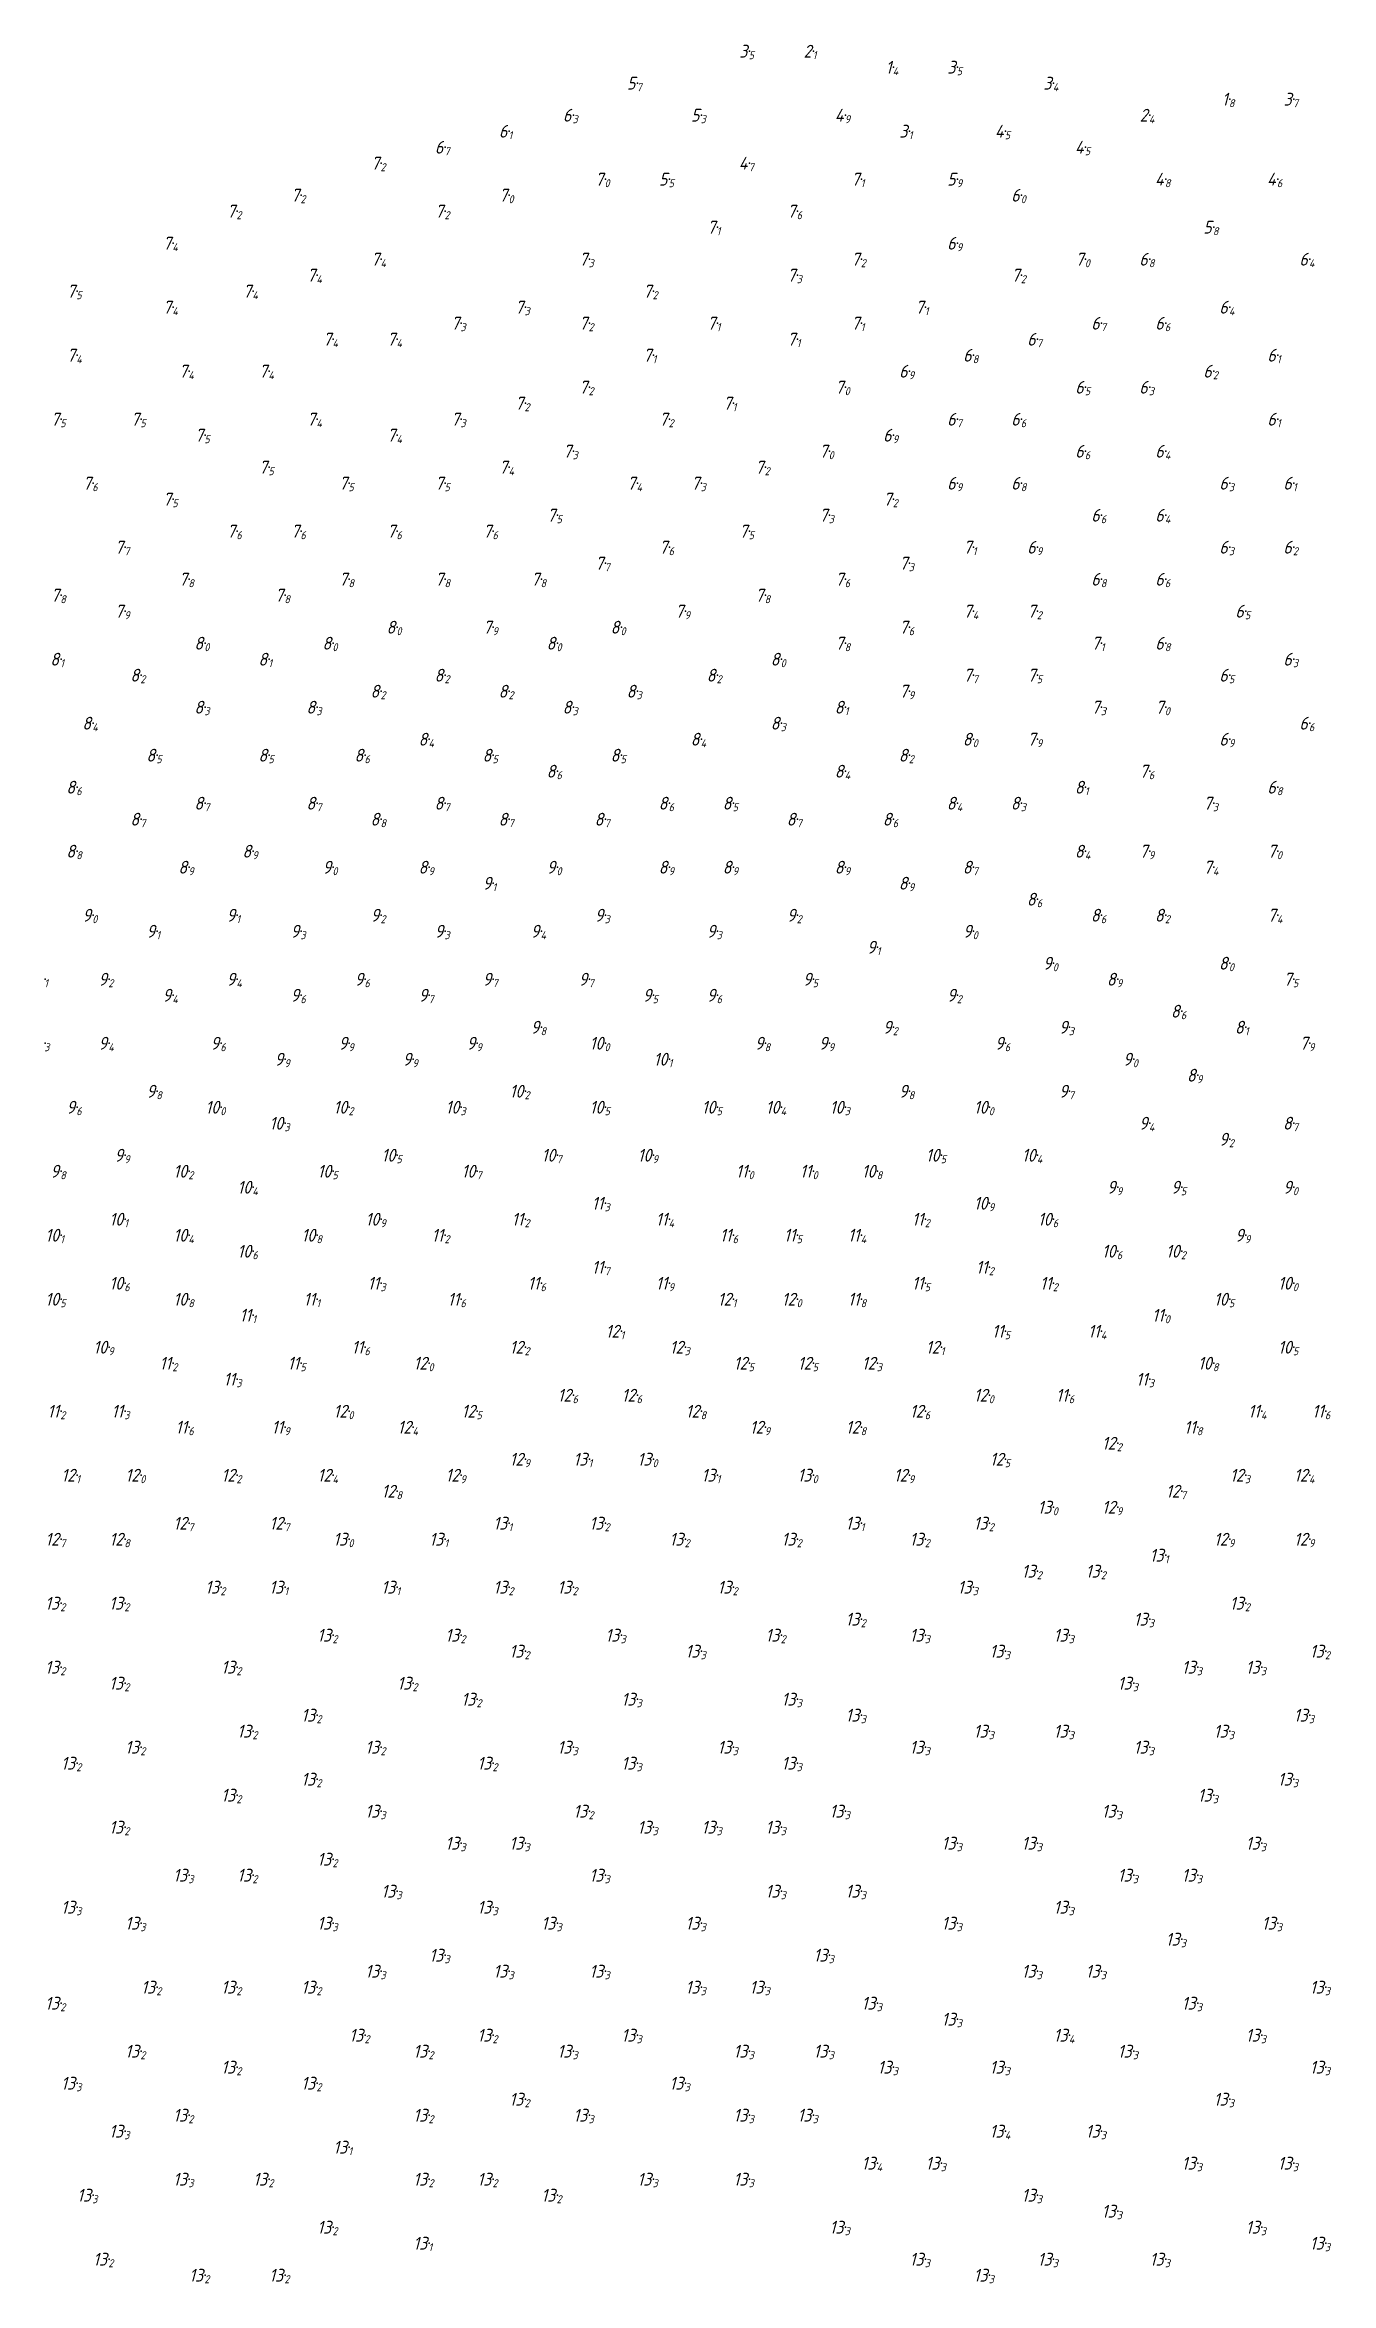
# Model space of a CAD drawing. Header units: metres. Extents: x 555406 to 556003, y 5031197 to 5031451.
# Drawn here: x 555842 to 555922.3, y 5031306.5 to 5031446.4 of the extents above; entities that cross this region are included whole.
import ezdxf
from ezdxf.enums import TextEntityAlignment as Align

# ---------------------------------------------------------------- set-up
doc = ezdxf.new("R2010")
doc.units = ezdxf.units.M
doc.layers.add('DEPTHS_TEXT', color=7, linetype='Continuous')
doc.layers.add('POINTS', color=8, linetype='Continuous')
doc.styles.add('ISO', font='iso')

msp = doc.modelspace()

# ---------------------------------------------------------------- linework, layer by layer
at = {"layer": 'POINTS', "linetype": 'Continuous'}
for p in [(555886, 5031446, 3.5), (555890, 5031446, 2.1), (555895, 5031445, 1.4), (555899, 5031445, 3.5), (555879, 5031444, 5.7), (555905, 5031444, 3.4), (555916, 5031443, 1.8), (555920, 5031443, 3.7), (555871, 5031441, 6.1), (555875, 5031442, 6.3), (555883, 5031442, 5.3), (555892, 5031442, 4.9), (555896, 5031441, 3.1), (555902, 5031441, 4.5), (555911, 5031442, 2.4), (555867, 5031440, 6.7), (555907, 5031440, 4.5), (555863, 5031439, 7.2), (555877, 5031438, 7), (555881, 5031438, 5.5), (555886, 5031439, 4.7), (555893, 5031438, 7.1), (555899, 5031438, 5.9), (555912, 5031438, 4.8), (555919, 5031438, 4.6), (555858, 5031437, 7.2), (555871, 5031437, 7), (555903, 5031437, 6), (555854, 5031436, 7.2), (555867, 5031436, 7.2), (555889, 5031436, 7.6), (555850, 5031434, 7.4), (555884, 5031435, 7.1), (555899, 5031434, 6.9), (555915, 5031435, 5.8), (555863, 5031433, 7.4), (555876, 5031433, 7.3), (555893, 5031433, 7.2), (555907, 5031433, 7), (555911, 5031433, 6.8), (555921, 5031433, 6.4), (555844, 5031431, 7.5), (555855, 5031431, 7.4), (555859, 5031432, 7.4), (555880, 5031431, 7.2), (555889, 5031432, 7.3), (555903, 5031432, 7.2), (555850, 5031430, 7.4), (555872, 5031430, 7.3), (555897, 5031430, 7.1), (555916, 5031430, 6.4), (555868, 5031429, 7.3), (555876, 5031429, 7.2), (555884, 5031429, 7.1), (555893, 5031429, 7.1), (555908, 5031429, 6.7), (555912, 5031429, 6.6), (555844, 5031427, 7.4), (555860, 5031428, 7.4), (555864, 5031428, 7.4), (555880, 5031427, 7.1), (555889, 5031428, 7.1), (555900, 5031427, 6.8), (555904, 5031428, 6.7), (555919, 5031427, 6.1), (555851, 5031426, 7.4), (555856, 5031426, 7.4), (555896, 5031426, 6.9), (555915, 5031426, 6.2), (555872, 5031424, 7.2), (555876, 5031425, 7.2), (555885, 5031424, 7.1), (555892, 5031425, 7), (555907, 5031425, 6.5), (555911, 5031425, 6.3), (555843, 5031423, 7.5), (555848, 5031423, 7.5), (555859, 5031423, 7.4), (555868, 5031423, 7.3), (555881, 5031423, 7.2), (555899, 5031423, 6.7), (555903, 5031423, 6.6), (555919, 5031423, 6.1), (555852, 5031422, 7.5), (555864, 5031422, 7.4), (555895, 5031422, 6.9), (555856, 5031420, 7.5), (555871, 5031420, 7.4), (555875, 5031421, 7.3), (555887, 5031420, 7.2), (555891, 5031421, 7), (555907, 5031421, 6.6), (555912, 5031421, 6.4), (555845, 5031419, 7.6), (555861, 5031419, 7.5), (555867, 5031419, 7.5), (555879, 5031419, 7.4), (555883, 5031419, 7.3), (555899, 5031419, 6.9), (555903, 5031419, 6.8), (555916, 5031419, 6.3), (555920, 5031419, 6.1), (555850, 5031418, 7.5), (555874, 5031417, 7.5), (555891, 5031417, 7.3), (555895, 5031418, 7.2), (555908, 5031417, 6.6), (555912, 5031417, 6.4), (555854, 5031416, 7.6), (555858, 5031416, 7.6), (555864, 5031416, 7.6), (555870, 5031416, 7.6), (555886, 5031416, 7.5), (555847, 5031415, 7.7), (555881, 5031415, 7.6), (555900, 5031415, 7.1), (555904, 5031415, 6.9), (555916, 5031415, 6.3), (555920, 5031415, 6.2), (555851, 5031413, 7.8), (555861, 5031413, 7.8), (555867, 5031413, 7.8), (555873, 5031413, 7.8), (555877, 5031414, 7.7), (555892, 5031413, 7.6), (555896, 5031414, 7.3), (555908, 5031413, 6.8), (555912, 5031413, 6.6), (555843, 5031412, 7.8), (555857, 5031412, 7.8), (555887, 5031412, 7.8), (555847, 5031411, 7.9), (555864, 5031410, 8), (555870, 5031410, 7.9), (555878, 5031410, 8), (555882, 5031411, 7.9), (555896, 5031410, 7.6), (555900, 5031411, 7.4), (555904, 5031411, 7.2), (555917, 5031411, 6.5), (555852, 5031409, 8), (555860, 5031409, 8), (555874, 5031409, 8), (555892, 5031409, 7.8), (555908, 5031409, 7.1), (555912, 5031409, 6.8), (555843, 5031408, 8.1), (555856, 5031408, 8.1), (555888, 5031408, 8), (555920, 5031408, 6.3), (555848, 5031407, 8.2), (555863, 5031406, 8.2), (555867, 5031407, 8.2), (555871, 5031406, 8.2), (555879, 5031406, 8.3), (555884, 5031407, 8.2), (555896, 5031406, 7.9), (555900, 5031407, 7.7), (555904, 5031407, 7.5), (555916, 5031407, 6.5), (555852, 5031405, 8.3), (555859, 5031405, 8.3), (555875, 5031405, 8.3), (555892, 5031405, 8.1), (555908, 5031405, 7.3), (555912, 5031405, 7), (555845, 5031404, 8.4), (555866, 5031403, 8.4), (555883, 5031403, 8.4), (555888, 5031404, 8.3), (555900, 5031403, 8), (555904, 5031403, 7.9), (555916, 5031403, 6.9), (555921, 5031404, 6.6), (555849, 5031402, 8.5), (555856, 5031402, 8.5), (555862, 5031402, 8.6), (555870, 5031402, 8.5), (555878, 5031402, 8.5), (555896, 5031402, 8.2), (555874, 5031401, 8.6), (555892, 5031401, 8.4), (555911, 5031401, 7.6), (555844, 5031400, 8.6), (555852, 5031399, 8.7), (555859, 5031399, 8.7), (555867, 5031399, 8.7), (555881, 5031399, 8.6), (555885, 5031399, 8.5), (555899, 5031399, 8.4), (555903, 5031399, 8.3), (555907, 5031400, 8.1), (555915, 5031399, 7.3), (555919, 5031400, 6.8), (555848, 5031398, 8.7), (555863, 5031398, 8.8), (555871, 5031398, 8.7), (555877, 5031398, 8.7), (555889, 5031398, 8.7), (555895, 5031398, 8.6), (555844, 5031396, 8.8), (555855, 5031396, 8.9), (555907, 5031396, 8.4), (555911, 5031396, 7.9), (555919, 5031396, 7), (555851, 5031395, 8.9), (555860, 5031395, 9), (555866, 5031395, 8.9), (555874, 5031395, 9), (555881, 5031395, 8.9), (555885, 5031395, 8.9), (555892, 5031395, 8.9), (555900, 5031395, 8.7), (555915, 5031395, 7.4), (555870, 5031394, 9.1), (555896, 5031394, 8.9), (555845, 5031392, 9), (555854, 5031392, 9.1), (555863, 5031392, 9.2), (555877, 5031392, 9.3), (555889, 5031392, 9.2), (555904, 5031393, 8.6), (555908, 5031392, 8.6), (555912, 5031392, 8.2), (555919, 5031392, 7.4), (555849, 5031391, 9.1), (555858, 5031391, 9.3), (555867, 5031391, 9.3), (555873, 5031391, 9.4), (555884, 5031391, 9.3), (555900, 5031391, 9), (555894, 5031390, 9.1), (555905, 5031389, 9), (555916, 5031389, 8), (555842, 5031388, 9.1), (555846, 5031388, 9.2), (555854, 5031388, 9.4), (555862, 5031388, 9.6), (555870, 5031388, 9.7), (555876, 5031388, 9.7), (555890, 5031388, 9.5), (555909, 5031388, 8.9), (555920, 5031388, 7.5), (555850, 5031387, 9.4), (555858, 5031387, 9.6), (555866, 5031387, 9.7), (555880, 5031387, 9.5), (555884, 5031387, 9.6), (555899, 5031387, 9.2), (555873, 5031385, 9.8), (555895, 5031385, 9.2), (555906, 5031385, 9.3), (555913, 5031386, 8.6), (555917, 5031385, 8.1), (555842, 5031384, 9.3), (555846, 5031384, 9.4), (555853, 5031384, 9.6), (555861, 5031384, 9.9), (555869, 5031384, 9.9), (555877, 5031384, 10), (555887, 5031384, 9.8), (555891, 5031384, 9.9), (555902, 5031384, 9.6), (555921, 5031384, 7.9), (555857, 5031383, 9.9), (555865, 5031383, 9.9), (555881, 5031383, 10.1), (555910, 5031383, 9), (555914, 5031382, 8.9), (555849, 5031381, 9.8), (555872, 5031381, 10.2), (555896, 5031381, 9.8), (555906, 5031381, 9.7), (555844, 5031380, 9.6), (555853, 5031380, 10), (555861, 5031380, 10.2), (555868, 5031380, 10.3), (555877, 5031380, 10.5), (555884, 5031380, 10.5), (555888, 5031380, 10.4), (555892, 5031380, 10.3), (555901, 5031380, 10), (555857, 5031379, 10.3), (555911, 5031379, 9.4), (555916, 5031378, 9.2), (555920, 5031379, 8.7), (555847, 5031377, 9.9), (555864, 5031377, 10.5), (555874, 5031377, 10.7), (555880, 5031377, 10.9), (555898, 5031377, 10.5), (555904, 5031377, 10.4), (555843, 5031376, 9.8), (555851, 5031376, 10.2), (555855, 5031375, 10.4), (555860, 5031376, 10.5), (555869, 5031376, 10.7), (555886, 5031376, 11), (555890, 5031376, 11), (555894, 5031376, 10.8), (555909, 5031375, 9.9), (555913, 5031375, 9.5), (555920, 5031375, 9), (555877, 5031374, 11.3), (555901, 5031374, 10.9), (555847, 5031373, 10.1), (555863, 5031373, 10.9), (555872, 5031373, 11.2), (555881, 5031373, 11.4), (555897, 5031373, 11.2), (555905, 5031373, 10.6), (555843, 5031372, 10.1), (555851, 5031372, 10.4), (555855, 5031371, 10.6), (555859, 5031372, 10.8), (555867, 5031372, 11.2), (555885, 5031372, 11.6), (555889, 5031372, 11.5), (555893, 5031372, 11.4), (555909, 5031371, 10.6), (555913, 5031371, 10.2), (555917, 5031372, 9.9), (555877, 5031370, 11.7), (555901, 5031370, 11.2), (555843, 5031368, 10.5), (555847, 5031369, 10.6), (555851, 5031368, 10.8), (555859, 5031368, 11.1), (555863, 5031369, 11.3), (555868, 5031368, 11.6), (555873, 5031369, 11.6), (555881, 5031369, 11.9), (555885, 5031368, 12.1), (555889, 5031368, 12), (555893, 5031368, 11.8), (555897, 5031369, 11.5), (555905, 5031369, 11.2), (555916, 5031368, 10.5), (555920, 5031369, 10), (555855, 5031367, 11.1), (555912, 5031367, 11), (555878, 5031366, 12.1), (555902, 5031366, 11.5), (555908, 5031366, 11.4), (555846, 5031365, 10.9), (555850, 5031364, 11.2), (555858, 5031364, 11.5), (555862, 5031365, 11.6), (555866, 5031364, 12), (555872, 5031365, 12.2), (555882, 5031365, 12.3), (555886, 5031364, 12.5), (555890, 5031364, 12.5), (555894, 5031364, 12.3), (555898, 5031365, 12.1), (555915, 5031364, 10.8), (555920, 5031365, 10.5), (555854, 5031363, 11.3), (555911, 5031363, 11.3), (555843, 5031361, 11.2), (555847, 5031361, 11.3), (555861, 5031361, 12), (555869, 5031361, 12.5), (555875, 5031362, 12.6), (555879, 5031362, 12.6), (555883, 5031361, 12.8), (555897, 5031361, 12.6), (555901, 5031362, 12), (555906, 5031362, 11.6), (555918, 5031361, 11.4), (555922, 5031361, 11.6), (555851, 5031360, 11.6), (555857, 5031360, 11.9), (555865, 5031360, 12.4), (555887, 5031360, 12.9), (555893, 5031360, 12.8), (555914, 5031360, 11.8), (555909, 5031359, 12.2), (555844, 5031357, 12.1), (555848, 5031357, 12), (555854, 5031357, 12.2), (555860, 5031357, 12.4), (555868, 5031357, 12.9), (555872, 5031358, 12.9), (555876, 5031358, 13.1), (555880, 5031358, 13), (555884, 5031357, 13.1), (555890, 5031357, 13), (555896, 5031357, 12.9), (555902, 5031358, 12.5), (555917, 5031357, 12.3), (555921, 5031357, 12.4), (555864, 5031356, 12.8), (555913, 5031356, 12.7), (555851, 5031354, 12.7), (555857, 5031354, 12.7), (555871, 5031354, 13.1), (555877, 5031354, 13.2), (555893, 5031354, 13.1), (555901, 5031354, 13.2), (555905, 5031355, 13), (555909, 5031355, 12.9), (555843, 5031353, 12.7), (555847, 5031353, 12.8), (555861, 5031353, 13), (555867, 5031353, 13.1), (555882, 5031353, 13.2), (555889, 5031353, 13.2), (555897, 5031353, 13.2), (555916, 5031353, 12.9), (555921, 5031353, 12.9), (555912, 5031352, 13.1), (555853, 5031350, 13.2), (555857, 5031350, 13.1), (555864, 5031350, 13.1), (555871, 5031350, 13.2), (555875, 5031350, 13.2), (555885, 5031350, 13.2), (555900, 5031350, 13.3), (555904, 5031351, 13.2), (555908, 5031351, 13.2), (555843, 5031349, 13.2), (555847, 5031349, 13.2), (555917, 5031349, 13.2), (555860, 5031347, 13.2), (555868, 5031347, 13.2), (555878, 5031347, 13.3), (555888, 5031347, 13.2), (555893, 5031348, 13.2), (555897, 5031347, 13.3), (555906, 5031347, 13.3), (555911, 5031348, 13.3), (555872, 5031346, 13.2), (555883, 5031346, 13.3), (555902, 5031346, 13.3), (555922, 5031346, 13.2), (555843, 5031345, 13.2), (555854, 5031345, 13.2), (555914, 5031345, 13.3), (555918, 5031345, 13.3), (555847, 5031344, 13.2), (555865, 5031344, 13.2), (555869, 5031343, 13.2), (555879, 5031343, 13.3), (555889, 5031343, 13.3), (555910, 5031344, 13.3), (555859, 5031342, 13.2), (555893, 5031342, 13.3), (555921, 5031342, 13.3), (555848, 5031340, 13.2), (555855, 5031341, 13.2), (555863, 5031340, 13.2), (555875, 5031340, 13.3), (555885, 5031340, 13.3), (555897, 5031340, 13.3), (555901, 5031341, 13.3), (555906, 5031341, 13.3), (555911, 5031340, 13.3), (555916, 5031341, 13.3), (555844, 5031339, 13.2), (555870, 5031339, 13.2), (555879, 5031339, 13.3), (555889, 5031339, 13.3), (555859, 5031338, 13.2), (555920, 5031338, 13.3), (555854, 5031337, 13.2), (555863, 5031336, 13.3), (555876, 5031336, 13.2), (555892, 5031336, 13.3), (555909, 5031336, 13.3), (555915, 5031337, 13.3), (555847, 5031335, 13.2), (555880, 5031335, 13.3), (555884, 5031335, 13.3), (555888, 5031335, 13.3), (555860, 5031333, 13.2), (555868, 5031334, 13.3), (555872, 5031334, 13.3), (555899, 5031334, 13.3), (555904, 5031334, 13.3), (555918, 5031334, 13.3), (555851, 5031332, 13.3), (555855, 5031332, 13.2), (555877, 5031332, 13.3), (555910, 5031332, 13.3), (555914, 5031332, 13.3), (555864, 5031331, 13.3), (555888, 5031331, 13.3), (555893, 5031331, 13.3), (555844, 5031330, 13.3), (555848, 5031329, 13.3), (555860, 5031329, 13.3), (555870, 5031330, 13.3), (555874, 5031329, 13.3), (555883, 5031329, 13.3), (555899, 5031329, 13.3), (555906, 5031330, 13.3), (555919, 5031329, 13.3), (555913, 5031328, 13.3), (555863, 5031326, 13.3), (555867, 5031327, 13.3), (555871, 5031326, 13.3), (555877, 5031326, 13.3), (555891, 5031327, 13.3), (555904, 5031326, 13.3), (555908, 5031326, 13.3), (555849, 5031325, 13.2), (555854, 5031325, 13.2), (555859, 5031325, 13.3), (555883, 5031325, 13.3), (555887, 5031325, 13.3), (555922, 5031325, 13.3), (555843, 5031324, 13.2), (555894, 5031324, 13.3), (555914, 5031324, 13.3), (555862, 5031322, 13.2), (555870, 5031322, 13.2), (555879, 5031322, 13.3), (555899, 5031323, 13.3), (555906, 5031322, 13.4), (555918, 5031322, 13.3), (555848, 5031321, 13.2), (555866, 5031321, 13.2), (555875, 5031321, 13.3), (555886, 5031321, 13.3), (555891, 5031321, 13.3), (555910, 5031321, 13.3), (555844, 5031319, 13.3), (555854, 5031320, 13.2), (555859, 5031319, 13.2), (555882, 5031319, 13.3), (555895, 5031320, 13.3), (555902, 5031320, 13.3), (555922, 5031320, 13.3), (555872, 5031318, 13.2), (555916, 5031318, 13.3), (555851, 5031317, 13.2), (555866, 5031317, 13.2), (555876, 5031317, 13.3), (555886, 5031317, 13.3), (555890, 5031317, 13.3), (555847, 5031316, 13.3), (555861, 5031315, 13.1), (555902, 5031316, 13.4), (555908, 5031316, 13.3), (555894, 5031314, 13.4), (555898, 5031314, 13.3), (555914, 5031314, 13.3), (555920, 5031314, 13.3), (555845, 5031312, 13.3), (555851, 5031313, 13.3), (555856, 5031313, 13.2), (555866, 5031313, 13.2), (555870, 5031313, 13.2), (555874, 5031312, 13.2), (555880, 5031313, 13.3), (555886, 5031313, 13.3), (555904, 5031312, 13.3), (555909, 5031311, 13.3), (555860, 5031310, 13.2), (555892, 5031310, 13.3), (555918, 5031310, 13.3), (555846, 5031308, 13.2), (555866, 5031309, 13.1), (555897, 5031308, 13.3), (555905, 5031308, 13.3), (555912, 5031308, 13.3), (555922, 5031309, 13.3), (555852, 5031307, 13.2), (555857, 5031307, 13.2), (555901, 5031307, 13.3)]:
    msp.add_point(p, dxfattribs=at)

# ---------------------------------------------------------------- texts
at = {"layer": 'DEPTHS_TEXT', "linetype": 'Continuous', "style": 'ISO', "oblique": 15}
for s, p in [('3', (555885.87, 5031446)), ('2', (555889.87, 5031446)), ('1', (555894.87, 5031445)), ('3', (555898.87, 5031445)), ('5', (555878.87, 5031444)), ('3', (555904.87, 5031444)), ('6', (555874.87, 5031442)), ('5', (555882.87, 5031442)), ('4', (555891.87, 5031442)), ('2', (555910.87, 5031442)), ('1', (555915.87, 5031443)), ('3', (555919.87, 5031443)), ('6', (555870.87, 5031441)), ('3', (555895.87, 5031441)), ('4', (555901.87, 5031441)), ('7', (555862.87, 5031439)), ('6', (555866.87, 5031440)), ('4', (555885.87, 5031439)), ('4', (555906.87, 5031440)), ('7', (555876.87, 5031438)), ('5', (555880.87, 5031438)), ('7', (555892.87, 5031438)), ('5', (555898.87, 5031438)), ('4', (555911.87, 5031438)), ('4', (555918.87, 5031438)), ('7', (555857.87, 5031437)), ('7', (555870.87, 5031437)), ('6', (555902.87, 5031437)), ('7', (555853.87, 5031436)), ('7', (555866.87, 5031436)), ('7', (555883.87, 5031435)), ('7', (555888.87, 5031436)), ('5', (555914.87, 5031435)), ('7', (555849.87, 5031434)), ('6', (555898.87, 5031434)), ('7', (555858.87, 5031432)), ('7', (555862.87, 5031433)), ('7', (555875.87, 5031433)), ('7', (555888.87, 5031432)), ('7', (555892.87, 5031433)), ('7', (555902.87, 5031432)), ('7', (555906.87, 5031433)), ('6', (555910.87, 5031433)), ('6', (555920.87, 5031433)), ('7', (555843.87, 5031431)), ('7', (555854.87, 5031431)), ('7', (555879.87, 5031431)), ('7', (555849.87, 5031430)), ('7', (555871.87, 5031430)), ('7', (555896.87, 5031430)), ('6', (555915.87, 5031430)), ('7', (555859.87, 5031428)), ('7', (555863.87, 5031428)), ('7', (555867.87, 5031429)), ('7', (555875.87, 5031429)), ('7', (555883.87, 5031429)), ('7', (555888.87, 5031428)), ('7', (555892.87, 5031429)), ('6', (555903.87, 5031428)), ('6', (555907.87, 5031429)), ('6', (555911.87, 5031429)), ('7', (555843.87, 5031427)), ('7', (555879.87, 5031427)), ('6', (555899.87, 5031427)), ('6', (555918.87, 5031427)), ('7', (555850.87, 5031426)), ('7', (555855.87, 5031426)), ('7', (555875.87, 5031425)), ('7', (555891.87, 5031425)), ('6', (555895.87, 5031426)), ('6', (555906.87, 5031425)), ('6', (555910.87, 5031425)), ('6', (555914.87, 5031426)), ('7', (555871.87, 5031424)), ('7', (555884.87, 5031424)), ('7', (555842.87, 5031423)), ('7', (555847.87, 5031423)), ('7', (555858.87, 5031423)), ('7', (555867.87, 5031423)), ('7', (555880.87, 5031423)), ('6', (555898.87, 5031423)), ('6', (555902.87, 5031423)), ('6', (555918.87, 5031423)), ('7', (555851.87, 5031422)), ('7', (555863.87, 5031422)), ('7', (555874.87, 5031421)), ('7', (555890.87, 5031421)), ('6', (555894.87, 5031422)), ('6', (555906.87, 5031421)), ('6', (555911.87, 5031421)), ('7', (555855.87, 5031420)), ('7', (555870.87, 5031420)), ('7', (555886.87, 5031420)), ('7', (555844.87, 5031419)), ('7', (555849.87, 5031418)), ('7', (555860.87, 5031419)), ('7', (555866.87, 5031419)), ('7', (555878.87, 5031419)), ('7', (555882.87, 5031419)), ('7', (555894.87, 5031418)), ('6', (555898.87, 5031419)), ('6', (555902.87, 5031419)), ('6', (555915.87, 5031419)), ('6', (555919.87, 5031419)), ('7', (555873.87, 5031417)), ('7', (555890.87, 5031417)), ('6', (555907.87, 5031417)), ('6', (555911.87, 5031417)), ('7', (555853.87, 5031416)), ('7', (555857.87, 5031416)), ('7', (555863.87, 5031416)), ('7', (555869.87, 5031416)), ('7', (555885.87, 5031416)), ('7', (555846.87, 5031415)), ('7', (555876.87, 5031414)), ('7', (555880.87, 5031415)), ('7', (555895.87, 5031414)), ('7', (555899.87, 5031415)), ('6', (555903.87, 5031415)), ('6', (555915.87, 5031415)), ('6', (555919.87, 5031415)), ('7', (555850.87, 5031413)), ('7', (555860.87, 5031413)), ('7', (555866.87, 5031413)), ('7', (555872.87, 5031413)), ('7', (555891.87, 5031413)), ('6', (555907.87, 5031413)), ('6', (555911.87, 5031413)), ('7', (555842.87, 5031412)), ('7', (555846.87, 5031411)), ('7', (555856.87, 5031412)), ('7', (555881.87, 5031411)), ('7', (555886.87, 5031412)), ('7', (555899.87, 5031411)), ('7', (555903.87, 5031411)), ('6', (555916.87, 5031411)), ('8', (555863.87, 5031410)), ('7', (555869.87, 5031410)), ('8', (555877.87, 5031410)), ('7', (555895.87, 5031410)), ('8', (555851.87, 5031409)), ('8', (555859.87, 5031409)), ('8', (555873.87, 5031409)), ('7', (555891.87, 5031409)), ('7', (555907.87, 5031409)), ('6', (555911.87, 5031409)), ('8', (555842.87, 5031408)), ('8', (555847.87, 5031407)), ('8', (555855.87, 5031408)), ('8', (555866.87, 5031407)), ('8', (555883.87, 5031407)), ('8', (555887.87, 5031408)), ('7', (555899.87, 5031407)), ('7', (555903.87, 5031407)), ('6', (555915.87, 5031407)), ('6', (555919.87, 5031408)), ('8', (555862.87, 5031406)), ('8', (555870.87, 5031406)), ('8', (555878.87, 5031406)), ('7', (555895.87, 5031406)), ('8', (555844.87, 5031404)), ('8', (555851.87, 5031405)), ('8', (555858.87, 5031405)), ('8', (555874.87, 5031405)), ('8', (555887.87, 5031404)), ('8', (555891.87, 5031405)), ('7', (555907.87, 5031405)), ('7', (555911.87, 5031405)), ('6', (555920.87, 5031404)), ('8', (555865.87, 5031403)), ('8', (555882.87, 5031403)), ('8', (555899.87, 5031403)), ('7', (555903.87, 5031403)), ('6', (555915.87, 5031403)), ('8', (555848.87, 5031402)), ('8', (555855.87, 5031402)), ('8', (555861.87, 5031402)), ('8', (555869.87, 5031402)), ('8', (555877.87, 5031402)), ('8', (555895.87, 5031402)), ('8', (555843.87, 5031400)), ('8', (555873.87, 5031401)), ('8', (555891.87, 5031401)), ('8', (555906.87, 5031400)), ('7', (555910.87, 5031401)), ('6', (555918.87, 5031400)), ('8', (555851.87, 5031399)), ('8', (555858.87, 5031399)), ('8', (555866.87, 5031399)), ('8', (555880.87, 5031399)), ('8', (555884.87, 5031399)), ('8', (555898.87, 5031399)), ('8', (555902.87, 5031399)), ('7', (555914.87, 5031399)), ('8', (555847.87, 5031398)), ('8', (555862.87, 5031398)), ('8', (555870.87, 5031398)), ('8', (555876.87, 5031398)), ('8', (555888.87, 5031398)), ('8', (555894.87, 5031398)), ('8', (555843.87, 5031396)), ('8', (555854.87, 5031396)), ('8', (555906.87, 5031396)), ('7', (555910.87, 5031396)), ('7', (555918.87, 5031396)), ('8', (555850.87, 5031395)), ('9', (555859.87, 5031395)), ('8', (555865.87, 5031395)), ('9', (555873.87, 5031395)), ('8', (555880.87, 5031395)), ('8', (555884.87, 5031395)), ('8', (555891.87, 5031395)), ('8', (555899.87, 5031395)), ('7', (555914.87, 5031395)), ('9', (555869.87, 5031394)), ('8', (555895.87, 5031394)), ('8', (555903.87, 5031393)), ('9', (555844.87, 5031392)), ('9', (555853.87, 5031392)), ('9', (555862.87, 5031392)), ('9', (555876.87, 5031392)), ('9', (555888.87, 5031392)), ('8', (555907.87, 5031392)), ('8', (555911.87, 5031392)), ('7', (555918.87, 5031392)), ('9', (555848.87, 5031391)), ('9', (555857.87, 5031391)), ('9', (555866.87, 5031391)), ('9', (555872.87, 5031391)), ('9', (555883.87, 5031391)), ('9', (555893.87, 5031390)), ('9', (555899.87, 5031391)), ('9', (555904.87, 5031389)), ('8', (555915.87, 5031389)), ('9', (555845.87, 5031388)), ('9', (555853.87, 5031388)), ('9', (555861.87, 5031388)), ('9', (555869.87, 5031388)), ('9', (555875.87, 5031388)), ('9', (555889.87, 5031388)), ('8', (555908.87, 5031388)), ('7', (555919.87, 5031388)), ('9', (555849.87, 5031387)), ('9', (555857.87, 5031387)), ('9', (555865.87, 5031387)), ('9', (555879.87, 5031387)), ('9', (555883.87, 5031387)), ('9', (555898.87, 5031387)), ('8', (555912.87, 5031386)), ('9', (555872.87, 5031385)), ('9', (555894.87, 5031385)), ('9', (555905.87, 5031385)), ('8', (555916.87, 5031385)), ('9', (555845.87, 5031384)), ('9', (555852.87, 5031384)), ('9', (555856.87, 5031383)), ('9', (555860.87, 5031384)), ('9', (555864.87, 5031383)), ('9', (555868.87, 5031384)), ('10', (555876.87, 5031384)), ('10', (555880.87, 5031383)), ('9', (555886.87, 5031384)), ('9', (555890.87, 5031384)), ('9', (555901.87, 5031384)), ('9', (555909.87, 5031383)), ('7', (555920.87, 5031384)), ('8', (555913.87, 5031382)), ('9', (555848.87, 5031381)), ('10', (555871.87, 5031381)), ('9', (555895.87, 5031381)), ('9', (555905.87, 5031381)), ('9', (555843.87, 5031380)), ('10', (555852.87, 5031380)), ('10', (555856.87, 5031379)), ('10', (555860.87, 5031380)), ('10', (555867.87, 5031380)), ('10', (555876.87, 5031380)), ('10', (555883.87, 5031380)), ('10', (555887.87, 5031380)), ('10', (555891.87, 5031380)), ('10', (555900.87, 5031380)), ('9', (555910.87, 5031379)), ('8', (555919.87, 5031379)), ('9', (555915.87, 5031378)), ('9', (555842.87, 5031376)), ('9', (555846.87, 5031377)), ('10', (555850.87, 5031376)), ('10', (555859.87, 5031376)), ('10', (555863.87, 5031377)), ('10', (555868.87, 5031376)), ('10', (555873.87, 5031377)), ('10', (555879.87, 5031377)), ('11', (555885.87, 5031376)), ('11', (555889.87, 5031376)), ('10', (555893.87, 5031376)), ('10', (555897.87, 5031377)), ('10', (555903.87, 5031377)), ('10', (555854.87, 5031375)), ('9', (555908.87, 5031375)), ('9', (555912.87, 5031375)), ('9', (555919.87, 5031375)), ('11', (555876.87, 5031374)), ('10', (555900.87, 5031374)), ('10', (555842.87, 5031372)), ('10', (555846.87, 5031373)), ('10', (555850.87, 5031372)), ('10', (555858.87, 5031372)), ('10', (555862.87, 5031373)), ('11', (555866.87, 5031372)), ('11', (555871.87, 5031373)), ('11', (555880.87, 5031373)), ('11', (555884.87, 5031372)), ('11', (555888.87, 5031372)), ('11', (555892.87, 5031372)), ('11', (555896.87, 5031373)), ('10', (555904.87, 5031373)), ('9', (555916.87, 5031372)), ('10', (555854.87, 5031371)), ('10', (555908.87, 5031371)), ('10', (555912.87, 5031371)), ('10', (555846.87, 5031369)), ('11', (555862.87, 5031369)), ('11', (555872.87, 5031369)), ('11', (555876.87, 5031370)), ('11', (555880.87, 5031369)), ('11', (555896.87, 5031369)), ('11', (555900.87, 5031370)), ('11', (555904.87, 5031369)), ('10', (555919.87, 5031369)), ('10', (555842.87, 5031368)), ('10', (555850.87, 5031368)), ('11', (555858.87, 5031368)), ('11', (555867.87, 5031368)), ('12', (555884.87, 5031368)), ('12', (555888.87, 5031368)), ('11', (555892.87, 5031368)), ('10', (555915.87, 5031368)), ('11', (555854.87, 5031367)), ('11', (555911.87, 5031367)), ('10', (555845.87, 5031365)), ('11', (555861.87, 5031365)), ('12', (555871.87, 5031365)), ('12', (555877.87, 5031366)), ('12', (555881.87, 5031365)), ('12', (555897.87, 5031365)), ('11', (555901.87, 5031366)), ('11', (555907.87, 5031366)), ('10', (555919.87, 5031365)), ('11', (555849.87, 5031364)), ('11', (555857.87, 5031364)), ('12', (555865.87, 5031364)), ('12', (555885.87, 5031364)), ('12', (555889.87, 5031364)), ('12', (555893.87, 5031364)), ('10', (555914.87, 5031364)), ('11', (555853.87, 5031363)), ('12', (555874.87, 5031362)), ('12', (555878.87, 5031362)), ('12', (555900.87, 5031362)), ('11', (555905.87, 5031362)), ('11', (555910.87, 5031363)), ('11', (555842.87, 5031361)), ('11', (555846.87, 5031361)), ('12', (555860.87, 5031361)), ('12', (555868.87, 5031361)), ('12', (555882.87, 5031361)), ('12', (555896.87, 5031361)), ('11', (555917.87, 5031361)), ('11', (555921.87, 5031361)), ('11', (555850.87, 5031360)), ('11', (555856.87, 5031360)), ('12', (555864.87, 5031360)), ('12', (555886.87, 5031360)), ('12', (555892.87, 5031360)), ('11', (555913.87, 5031360)), ('12', (555871.87, 5031358)), ('13', (555875.87, 5031358)), ('13', (555879.87, 5031358)), ('12', (555901.87, 5031358)), ('12', (555908.87, 5031359)), ('12', (555843.87, 5031357)), ('12', (555847.87, 5031357)), ('12', (555853.87, 5031357)), ('12', (555859.87, 5031357)), ('12', (555867.87, 5031357)), ('13', (555883.87, 5031357)), ('13', (555889.87, 5031357)), ('12', (555895.87, 5031357)), ('12', (555916.87, 5031357)), ('12', (555920.87, 5031357)), ('12', (555863.87, 5031356)), ('13', (555904.87, 5031355)), ('12', (555908.87, 5031355)), ('12', (555912.87, 5031356)), ('12', (555850.87, 5031354)), ('12', (555856.87, 5031354)), ('13', (555870.87, 5031354)), ('13', (555876.87, 5031354)), ('13', (555892.87, 5031354)), ('13', (555900.87, 5031354)), ('12', (555842.87, 5031353)), ('12', (555846.87, 5031353)), ('13', (555860.87, 5031353)), ('13', (555866.87, 5031353)), ('13', (555881.87, 5031353)), ('13', (555888.87, 5031353)), ('13', (555896.87, 5031353)), ('12', (555915.87, 5031353)), ('12', (555920.87, 5031353)), ('13', (555903.87, 5031351)), ('13', (555907.87, 5031351)), ('13', (555911.87, 5031352)), ('13', (555852.87, 5031350)), ('13', (555856.87, 5031350)), ('13', (555863.87, 5031350)), ('13', (555870.87, 5031350)), ('13', (555874.87, 5031350)), ('13', (555884.87, 5031350)), ('13', (555899.87, 5031350)), ('13', (555842.87, 5031349)), ('13', (555846.87, 5031349)), ('13', (555892.87, 5031348)), ('13', (555910.87, 5031348)), ('13', (555916.87, 5031349)), ('13', (555859.87, 5031347)), ('13', (555867.87, 5031347)), ('13', (555877.87, 5031347)), ('13', (555887.87, 5031347)), ('13', (555896.87, 5031347)), ('13', (555905.87, 5031347)), ('13', (555871.87, 5031346)), ('13', (555882.87, 5031346)), ('13', (555901.87, 5031346)), ('13', (555921.87, 5031346)), ('13', (555842.87, 5031345)), ('13', (555846.87, 5031344)), ('13', (555853.87, 5031345)), ('13', (555864.87, 5031344)), ('13', (555909.87, 5031344)), ('13', (555913.87, 5031345)), ('13', (555917.87, 5031345)), ('13', (555868.87, 5031343)), ('13', (555878.87, 5031343)), ('13', (555888.87, 5031343)), ('13', (555854.87, 5031341)), ('13', (555858.87, 5031342)), ('13', (555892.87, 5031342)), ('13', (555900.87, 5031341)), ('13', (555905.87, 5031341)), ('13', (555915.87, 5031341)), ('13', (555920.87, 5031342)), ('13', (555847.87, 5031340)), ('13', (555862.87, 5031340)), ('13', (555874.87, 5031340)), ('13', (555884.87, 5031340)), ('13', (555896.87, 5031340)), ('13', (555910.87, 5031340)), ('13', (555843.87, 5031339)), ('13', (555869.87, 5031339)), ('13', (555878.87, 5031339)), ('13', (555888.87, 5031339)), ('13', (555853.87, 5031337)), ('13', (555858.87, 5031338)), ('13', (555914.87, 5031337)), ('13', (555919.87, 5031338)), ('13', (555862.87, 5031336)), ('13', (555875.87, 5031336)), ('13', (555891.87, 5031336)), ('13', (555908.87, 5031336)), ('13', (555846.87, 5031335)), ('13', (555867.87, 5031334)), ('13', (555871.87, 5031334)), ('13', (555879.87, 5031335)), ('13', (555883.87, 5031335)), ('13', (555887.87, 5031335)), ('13', (555898.87, 5031334)), ('13', (555903.87, 5031334)), ('13', (555917.87, 5031334)), ('13', (555859.87, 5031333)), ('13', (555850.87, 5031332)), ('13', (555854.87, 5031332)), ('13', (555876.87, 5031332)), ('13', (555909.87, 5031332)), ('13', (555913.87, 5031332)), ('13', (555843.87, 5031330)), ('13', (555863.87, 5031331)), ('13', (555869.87, 5031330)), ('13', (555887.87, 5031331)), ('13', (555892.87, 5031331)), ('13', (555905.87, 5031330)), ('13', (555847.87, 5031329)), ('13', (555859.87, 5031329)), ('13', (555873.87, 5031329)), ('13', (555882.87, 5031329)), ('13', (555898.87, 5031329)), ('13', (555918.87, 5031329)), ('13', (555866.87, 5031327)), ('13', (555890.87, 5031327)), ('13', (555912.87, 5031328)), ('13', (555862.87, 5031326)), ('13', (555870.87, 5031326)), ('13', (555876.87, 5031326)), ('13', (555903.87, 5031326)), ('13', (555907.87, 5031326)), ('13', (555848.87, 5031325)), ('13', (555853.87, 5031325)), ('13', (555858.87, 5031325)), ('13', (555882.87, 5031325)), ('13', (555886.87, 5031325)), ('13', (555921.87, 5031325)), ('13', (555842.87, 5031324)), ('13', (555893.87, 5031324)), ('13', (555898.87, 5031323)), ('13', (555913.87, 5031324)), ('13', (555861.87, 5031322)), ('13', (555869.87, 5031322)), ('13', (555878.87, 5031322)), ('13', (555905.87, 5031322)), ('13', (555917.87, 5031322)), ('13', (555847.87, 5031321)), ('13', (555853.87, 5031320)), ('13', (555865.87, 5031321)), ('13', (555874.87, 5031321)), ('13', (555885.87, 5031321)), ('13', (555890.87, 5031321)), ('13', (555894.87, 5031320)), ('13', (555901.87, 5031320)), ('13', (555909.87, 5031321)), ('13', (555921.87, 5031320)), ('13', (555843.87, 5031319)), ('13', (555858.87, 5031319)), ('13', (555881.87, 5031319)), ('13', (555871.87, 5031318)), ('13', (555915.87, 5031318)), ('13', (555846.87, 5031316)), ('13', (555850.87, 5031317)), ('13', (555865.87, 5031317)), ('13', (555875.87, 5031317)), ('13', (555885.87, 5031317)), ('13', (555889.87, 5031317)), ('13', (555901.87, 5031316)), ('13', (555907.87, 5031316)), ('13', (555860.87, 5031315)), ('13', (555850.87, 5031313)), ('13', (555855.87, 5031313)), ('13', (555865.87, 5031313)), ('13', (555869.87, 5031313)), ('13', (555879.87, 5031313)), ('13', (555885.87, 5031313)), ('13', (555893.87, 5031314)), ('13', (555897.87, 5031314)), ('13', (555913.87, 5031314)), ('13', (555919.87, 5031314)), ('13', (555844.87, 5031312)), ('13', (555873.87, 5031312)), ('13', (555903.87, 5031312)), ('13', (555908.87, 5031311)), ('13', (555859.87, 5031310)), ('13', (555865.87, 5031309)), ('13', (555891.87, 5031310)), ('13', (555917.87, 5031310)), ('13', (555921.87, 5031309)), ('13', (555845.87, 5031308)), ('13', (555896.87, 5031308)), ('13', (555904.87, 5031308)), ('13', (555911.87, 5031308)), ('13', (555851.87, 5031307)), ('13', (555856.87, 5031307)), ('13', (555900.87, 5031307))]:
    msp.add_text(s, height=0.8, dxfattribs=at).set_placement(p, align=Align.MIDDLE_RIGHT)
for s, p in [('5', (555885.95, 5031446)), ('1', (555889.95, 5031446)), ('4', (555894.95, 5031445)), ('5', (555898.95, 5031445)), ('7', (555878.95, 5031444)), ('4', (555904.95, 5031444)), ('8', (555915.95, 5031443)), ('7', (555919.95, 5031443)), ('1', (555870.95, 5031441)), ('3', (555874.95, 5031442)), ('3', (555882.95, 5031442)), ('9', (555891.95, 5031442)), ('1', (555895.95, 5031441)), ('5', (555901.95, 5031441)), ('4', (555910.95, 5031442)), ('7', (555866.95, 5031440)), ('5', (555906.95, 5031440)), ('2', (555862.95, 5031439)), ('0', (555876.95, 5031438)), ('5', (555880.95, 5031438)), ('7', (555885.95, 5031439)), ('1', (555892.95, 5031438)), ('9', (555898.95, 5031438)), ('8', (555911.95, 5031438)), ('6', (555918.95, 5031438)), ('2', (555857.95, 5031437)), ('0', (555870.95, 5031437)), ('0', (555902.95, 5031437)), ('2', (555853.95, 5031436)), ('2', (555866.95, 5031436)), ('6', (555888.95, 5031436)), ('4', (555849.95, 5031434)), ('1', (555883.95, 5031435)), ('9', (555898.95, 5031434)), ('8', (555914.95, 5031435)), ('4', (555862.95, 5031433)), ('3', (555875.95, 5031433)), ('2', (555892.95, 5031433)), ('0', (555906.95, 5031433)), ('8', (555910.95, 5031433)), ('4', (555920.95, 5031433)), ('5', (555843.95, 5031431)), ('4', (555854.95, 5031431)), ('4', (555858.95, 5031432)), ('2', (555879.95, 5031431)), ('3', (555888.95, 5031432)), ('2', (555902.95, 5031432)), ('4', (555849.95, 5031430)), ('3', (555871.95, 5031430)), ('1', (555896.95, 5031430)), ('4', (555915.95, 5031430)), ('3', (555867.95, 5031429)), ('2', (555875.95, 5031429)), ('1', (555883.95, 5031429)), ('1', (555892.95, 5031429)), ('7', (555907.95, 5031429)), ('6', (555911.95, 5031429)), ('4', (555843.95, 5031427)), ('4', (555859.95, 5031428)), ('4', (555863.95, 5031428)), ('1', (555879.95, 5031427)), ('1', (555888.95, 5031428)), ('8', (555899.95, 5031427)), ('7', (555903.95, 5031428)), ('1', (555918.95, 5031427)), ('4', (555850.95, 5031426)), ('4', (555855.95, 5031426)), ('9', (555895.95, 5031426)), ('2', (555914.95, 5031426)), ('2', (555871.95, 5031424)), ('2', (555875.95, 5031425)), ('1', (555884.95, 5031424)), ('0', (555891.95, 5031425)), ('5', (555906.95, 5031425)), ('3', (555910.95, 5031425)), ('5', (555842.95, 5031423)), ('5', (555847.95, 5031423)), ('4', (555858.95, 5031423)), ('3', (555867.95, 5031423)), ('2', (555880.95, 5031423)), ('7', (555898.95, 5031423)), ('6', (555902.95, 5031423)), ('1', (555918.95, 5031423)), ('5', (555851.95, 5031422)), ('4', (555863.95, 5031422)), ('9', (555894.95, 5031422)), ('5', (555855.95, 5031420)), ('4', (555870.95, 5031420)), ('3', (555874.95, 5031421)), ('2', (555886.95, 5031420)), ('0', (555890.95, 5031421)), ('6', (555906.95, 5031421)), ('4', (555911.95, 5031421)), ('6', (555844.95, 5031419)), ('5', (555860.95, 5031419)), ('5', (555866.95, 5031419)), ('4', (555878.95, 5031419)), ('3', (555882.95, 5031419)), ('9', (555898.95, 5031419)), ('8', (555902.95, 5031419)), ('3', (555915.95, 5031419)), ('1', (555919.95, 5031419)), ('5', (555849.95, 5031418)), ('5', (555873.95, 5031417)), ('3', (555890.95, 5031417)), ('2', (555894.95, 5031418)), ('6', (555907.95, 5031417)), ('4', (555911.95, 5031417)), ('6', (555853.95, 5031416)), ('6', (555857.95, 5031416)), ('6', (555863.95, 5031416)), ('6', (555869.95, 5031416)), ('5', (555885.95, 5031416)), ('7', (555846.95, 5031415)), ('6', (555880.95, 5031415)), ('1', (555899.95, 5031415)), ('9', (555903.95, 5031415)), ('3', (555915.95, 5031415)), ('2', (555919.95, 5031415)), ('8', (555850.95, 5031413)), ('8', (555860.95, 5031413)), ('8', (555866.95, 5031413)), ('8', (555872.95, 5031413)), ('7', (555876.95, 5031414)), ('6', (555891.95, 5031413)), ('3', (555895.95, 5031414)), ('8', (555907.95, 5031413)), ('6', (555911.95, 5031413)), ('8', (555842.95, 5031412)), ('8', (555856.95, 5031412)), ('8', (555886.95, 5031412)), ('9', (555846.95, 5031411)), ('0', (555863.95, 5031410)), ('9', (555869.95, 5031410)), ('0', (555877.95, 5031410)), ('9', (555881.95, 5031411)), ('6', (555895.95, 5031410)), ('4', (555899.95, 5031411)), ('2', (555903.95, 5031411)), ('5', (555916.95, 5031411)), ('0', (555851.95, 5031409)), ('0', (555859.95, 5031409)), ('0', (555873.95, 5031409)), ('8', (555891.95, 5031409)), ('1', (555907.95, 5031409)), ('8', (555911.95, 5031409)), ('1', (555842.95, 5031408)), ('1', (555855.95, 5031408)), ('0', (555887.95, 5031408)), ('3', (555919.95, 5031408)), ('2', (555847.95, 5031407)), ('2', (555862.95, 5031406)), ('2', (555866.95, 5031407)), ('2', (555870.95, 5031406)), ('3', (555878.95, 5031406)), ('2', (555883.95, 5031407)), ('9', (555895.95, 5031406)), ('7', (555899.95, 5031407)), ('5', (555903.95, 5031407)), ('5', (555915.95, 5031407)), ('3', (555851.95, 5031405)), ('3', (555858.95, 5031405)), ('3', (555874.95, 5031405)), ('1', (555891.95, 5031405)), ('3', (555907.95, 5031405)), ('0', (555911.95, 5031405)), ('4', (555844.95, 5031404)), ('4', (555865.95, 5031403)), ('4', (555882.95, 5031403)), ('3', (555887.95, 5031404)), ('0', (555899.95, 5031403)), ('9', (555903.95, 5031403)), ('9', (555915.95, 5031403)), ('6', (555920.95, 5031404)), ('5', (555848.95, 5031402)), ('5', (555855.95, 5031402)), ('6', (555861.95, 5031402)), ('5', (555869.95, 5031402)), ('5', (555877.95, 5031402)), ('2', (555895.95, 5031402)), ('6', (555873.95, 5031401)), ('4', (555891.95, 5031401)), ('6', (555910.95, 5031401)), ('6', (555843.95, 5031400)), ('7', (555851.95, 5031399)), ('7', (555858.95, 5031399)), ('7', (555866.95, 5031399)), ('6', (555880.95, 5031399)), ('5', (555884.95, 5031399)), ('4', (555898.95, 5031399)), ('3', (555902.95, 5031399)), ('1', (555906.95, 5031400)), ('3', (555914.95, 5031399)), ('8', (555918.95, 5031400)), ('7', (555847.95, 5031398)), ('8', (555862.95, 5031398)), ('7', (555870.95, 5031398)), ('7', (555876.95, 5031398)), ('7', (555888.95, 5031398)), ('6', (555894.95, 5031398)), ('8', (555843.95, 5031396)), ('9', (555854.95, 5031396)), ('4', (555906.95, 5031396)), ('9', (555910.95, 5031396)), ('0', (555918.95, 5031396)), ('9', (555850.95, 5031395)), ('0', (555859.95, 5031395)), ('9', (555865.95, 5031395)), ('0', (555873.95, 5031395)), ('9', (555880.95, 5031395)), ('9', (555884.95, 5031395)), ('9', (555891.95, 5031395)), ('7', (555899.95, 5031395)), ('4', (555914.95, 5031395)), ('1', (555869.95, 5031394)), ('9', (555895.95, 5031394)), ('0', (555844.95, 5031392)), ('1', (555853.95, 5031392)), ('2', (555862.95, 5031392)), ('3', (555876.95, 5031392)), ('2', (555888.95, 5031392)), ('6', (555903.95, 5031393)), ('6', (555907.95, 5031392)), ('2', (555911.95, 5031392)), ('4', (555918.95, 5031392)), ('1', (555848.95, 5031391)), ('3', (555857.95, 5031391)), ('3', (555866.95, 5031391)), ('4', (555872.95, 5031391)), ('3', (555883.95, 5031391)), ('0', (555899.95, 5031391)), ('1', (555893.95, 5031390)), ('0', (555904.95, 5031389)), ('0', (555915.95, 5031389)), ('1', (555841.95, 5031388)), ('2', (555845.95, 5031388)), ('4', (555853.95, 5031388)), ('6', (555861.95, 5031388)), ('7', (555869.95, 5031388)), ('7', (555875.95, 5031388)), ('5', (555889.95, 5031388)), ('9', (555908.95, 5031388)), ('5', (555919.95, 5031388)), ('4', (555849.95, 5031387)), ('6', (555857.95, 5031387)), ('7', (555865.95, 5031387)), ('5', (555879.95, 5031387)), ('6', (555883.95, 5031387)), ('2', (555898.95, 5031387)), ('8', (555872.95, 5031385)), ('2', (555894.95, 5031385)), ('3', (555905.95, 5031385)), ('6', (555912.95, 5031386)), ('1', (555916.95, 5031385)), ('3', (555841.95, 5031384)), ('4', (555845.95, 5031384)), ('6', (555852.95, 5031384)), ('9', (555860.95, 5031384)), ('9', (555868.95, 5031384)), ('0', (555876.95, 5031384)), ('8', (555886.95, 5031384)), ('9', (555890.95, 5031384)), ('6', (555901.95, 5031384)), ('9', (555920.95, 5031384)), ('9', (555856.95, 5031383)), ('9', (555864.95, 5031383)), ('1', (555880.95, 5031383)), ('0', (555909.95, 5031383)), ('9', (555913.95, 5031382)), ('8', (555848.95, 5031381)), ('2', (555871.95, 5031381)), ('8', (555895.95, 5031381)), ('7', (555905.95, 5031381)), ('6', (555843.95, 5031380)), ('0', (555852.95, 5031380)), ('2', (555860.95, 5031380)), ('3', (555867.95, 5031380)), ('5', (555876.95, 5031380)), ('5', (555883.95, 5031380)), ('4', (555887.95, 5031380)), ('3', (555891.95, 5031380)), ('0', (555900.95, 5031380)), ('3', (555856.95, 5031379)), ('4', (555910.95, 5031379)), ('2', (555915.95, 5031378)), ('7', (555919.95, 5031379)), ('9', (555846.95, 5031377)), ('5', (555863.95, 5031377)), ('7', (555873.95, 5031377)), ('9', (555879.95, 5031377)), ('5', (555897.95, 5031377)), ('4', (555903.95, 5031377)), ('8', (555842.95, 5031376)), ('2', (555850.95, 5031376)), ('4', (555854.95, 5031375)), ('5', (555859.95, 5031376)), ('7', (555868.95, 5031376)), ('0', (555885.95, 5031376)), ('0', (555889.95, 5031376)), ('8', (555893.95, 5031376)), ('9', (555908.95, 5031375)), ('5', (555912.95, 5031375)), ('0', (555919.95, 5031375)), ('3', (555876.95, 5031374)), ('9', (555900.95, 5031374)), ('1', (555846.95, 5031373)), ('9', (555862.95, 5031373)), ('2', (555871.95, 5031373)), ('4', (555880.95, 5031373)), ('2', (555896.95, 5031373)), ('6', (555904.95, 5031373)), ('1', (555842.95, 5031372)), ('4', (555850.95, 5031372)), ('6', (555854.95, 5031371)), ('8', (555858.95, 5031372)), ('2', (555866.95, 5031372)), ('6', (555884.95, 5031372)), ('5', (555888.95, 5031372)), ('4', (555892.95, 5031372)), ('6', (555908.95, 5031371)), ('2', (555912.95, 5031371)), ('9', (555916.95, 5031372)), ('7', (555876.95, 5031370)), ('2', (555900.95, 5031370)), ('5', (555842.95, 5031368)), ('6', (555846.95, 5031369)), ('8', (555850.95, 5031368)), ('1', (555858.95, 5031368)), ('3', (555862.95, 5031369)), ('6', (555867.95, 5031368)), ('6', (555872.95, 5031369)), ('9', (555880.95, 5031369)), ('1', (555884.95, 5031368)), ('0', (555888.95, 5031368)), ('8', (555892.95, 5031368)), ('5', (555896.95, 5031369)), ('2', (555904.95, 5031369)), ('5', (555915.95, 5031368)), ('0', (555919.95, 5031369)), ('1', (555854.95, 5031367)), ('0', (555911.95, 5031367)), ('1', (555877.95, 5031366)), ('5', (555901.95, 5031366)), ('4', (555907.95, 5031366)), ('9', (555845.95, 5031365)), ('2', (555849.95, 5031364)), ('5', (555857.95, 5031364)), ('6', (555861.95, 5031365)), ('0', (555865.95, 5031364)), ('2', (555871.95, 5031365)), ('3', (555881.95, 5031365)), ('5', (555885.95, 5031364)), ('5', (555889.95, 5031364)), ('3', (555893.95, 5031364)), ('1', (555897.95, 5031365)), ('8', (555914.95, 5031364)), ('5', (555919.95, 5031365)), ('3', (555853.95, 5031363)), ('3', (555910.95, 5031363)), ('2', (555842.95, 5031361)), ('3', (555846.95, 5031361)), ('0', (555860.95, 5031361)), ('5', (555868.95, 5031361)), ('6', (555874.95, 5031362)), ('6', (555878.95, 5031362)), ('8', (555882.95, 5031361)), ('6', (555896.95, 5031361)), ('0', (555900.95, 5031362)), ('6', (555905.95, 5031362)), ('4', (555917.95, 5031361)), ('6', (555921.95, 5031361)), ('6', (555850.95, 5031360)), ('9', (555856.95, 5031360)), ('4', (555864.95, 5031360)), ('9', (555886.95, 5031360)), ('8', (555892.95, 5031360)), ('8', (555913.95, 5031360)), ('2', (555908.95, 5031359)), ('1', (555843.95, 5031357)), ('0', (555847.95, 5031357)), ('2', (555853.95, 5031357)), ('4', (555859.95, 5031357)), ('9', (555867.95, 5031357)), ('9', (555871.95, 5031358)), ('1', (555875.95, 5031358)), ('0', (555879.95, 5031358)), ('1', (555883.95, 5031357)), ('0', (555889.95, 5031357)), ('9', (555895.95, 5031357)), ('5', (555901.95, 5031358)), ('3', (555916.95, 5031357)), ('4', (555920.95, 5031357)), ('8', (555863.95, 5031356)), ('7', (555912.95, 5031356)), ('7', (555850.95, 5031354)), ('7', (555856.95, 5031354)), ('1', (555870.95, 5031354)), ('2', (555876.95, 5031354)), ('1', (555892.95, 5031354)), ('2', (555900.95, 5031354)), ('0', (555904.95, 5031355)), ('9', (555908.95, 5031355)), ('7', (555842.95, 5031353)), ('8', (555846.95, 5031353)), ('0', (555860.95, 5031353)), ('1', (555866.95, 5031353)), ('2', (555881.95, 5031353)), ('2', (555888.95, 5031353)), ('2', (555896.95, 5031353)), ('9', (555915.95, 5031353)), ('9', (555920.95, 5031353)), ('1', (555911.95, 5031352)), ('2', (555852.95, 5031350)), ('1', (555856.95, 5031350)), ('1', (555863.95, 5031350)), ('2', (555870.95, 5031350)), ('2', (555874.95, 5031350)), ('2', (555884.95, 5031350)), ('3', (555899.95, 5031350)), ('2', (555903.95, 5031351)), ('2', (555907.95, 5031351)), ('2', (555842.95, 5031349)), ('2', (555846.95, 5031349)), ('2', (555916.95, 5031349)), ('2', (555859.95, 5031347)), ('2', (555867.95, 5031347)), ('3', (555877.95, 5031347)), ('2', (555887.95, 5031347)), ('2', (555892.95, 5031348)), ('3', (555896.95, 5031347)), ('3', (555905.95, 5031347)), ('3', (555910.95, 5031348)), ('2', (555871.95, 5031346)), ('3', (555882.95, 5031346)), ('3', (555901.95, 5031346)), ('2', (555921.95, 5031346)), ('2', (555842.95, 5031345)), ('2', (555853.95, 5031345)), ('3', (555913.95, 5031345)), ('3', (555917.95, 5031345)), ('2', (555846.95, 5031344)), ('2', (555864.95, 5031344)), ('2', (555868.95, 5031343)), ('3', (555878.95, 5031343)), ('3', (555888.95, 5031343)), ('3', (555909.95, 5031344)), ('2', (555858.95, 5031342)), ('3', (555892.95, 5031342)), ('3', (555920.95, 5031342)), ('2', (555847.95, 5031340)), ('2', (555854.95, 5031341)), ('2', (555862.95, 5031340)), ('3', (555874.95, 5031340)), ('3', (555884.95, 5031340)), ('3', (555896.95, 5031340)), ('3', (555900.95, 5031341)), ('3', (555905.95, 5031341)), ('3', (555910.95, 5031340)), ('3', (555915.95, 5031341)), ('2', (555843.95, 5031339)), ('2', (555869.95, 5031339)), ('3', (555878.95, 5031339)), ('3', (555888.95, 5031339)), ('2', (555858.95, 5031338)), ('3', (555919.95, 5031338)), ('2', (555853.95, 5031337)), ('3', (555862.95, 5031336)), ('2', (555875.95, 5031336)), ('3', (555891.95, 5031336)), ('3', (555908.95, 5031336)), ('3', (555914.95, 5031337)), ('2', (555846.95, 5031335)), ('3', (555879.95, 5031335)), ('3', (555883.95, 5031335)), ('3', (555887.95, 5031335)), ('2', (555859.95, 5031333)), ('3', (555867.95, 5031334)), ('3', (555871.95, 5031334)), ('3', (555898.95, 5031334)), ('3', (555903.95, 5031334)), ('3', (555917.95, 5031334)), ('3', (555850.95, 5031332)), ('2', (555854.95, 5031332)), ('3', (555876.95, 5031332)), ('3', (555909.95, 5031332)), ('3', (555913.95, 5031332)), ('3', (555863.95, 5031331)), ('3', (555887.95, 5031331)), ('3', (555892.95, 5031331)), ('3', (555843.95, 5031330)), ('3', (555847.95, 5031329)), ('3', (555859.95, 5031329)), ('3', (555869.95, 5031330)), ('3', (555873.95, 5031329)), ('3', (555882.95, 5031329)), ('3', (555898.95, 5031329)), ('3', (555905.95, 5031330)), ('3', (555918.95, 5031329)), ('3', (555912.95, 5031328)), ('3', (555862.95, 5031326)), ('3', (555866.95, 5031327)), ('3', (555870.95, 5031326)), ('3', (555876.95, 5031326)), ('3', (555890.95, 5031327)), ('3', (555903.95, 5031326)), ('3', (555907.95, 5031326)), ('2', (555848.95, 5031325)), ('2', (555853.95, 5031325)), ('2', (555858.95, 5031325)), ('3', (555882.95, 5031325)), ('3', (555886.95, 5031325)), ('3', (555921.95, 5031325)), ('2', (555842.95, 5031324)), ('3', (555893.95, 5031324)), ('3', (555913.95, 5031324)), ('2', (555861.95, 5031322)), ('2', (555869.95, 5031322)), ('3', (555878.95, 5031322)), ('3', (555898.95, 5031323)), ('4', (555905.95, 5031322)), ('3', (555917.95, 5031322)), ('2', (555847.95, 5031321)), ('2', (555865.95, 5031321)), ('3', (555874.95, 5031321)), ('3', (555885.95, 5031321)), ('3', (555890.95, 5031321)), ('3', (555909.95, 5031321)), ('3', (555843.95, 5031319)), ('2', (555853.95, 5031320)), ('2', (555858.95, 5031319)), ('3', (555881.95, 5031319)), ('3', (555894.95, 5031320)), ('3', (555901.95, 5031320)), ('3', (555921.95, 5031320)), ('2', (555871.95, 5031318)), ('3', (555915.95, 5031318)), ('2', (555850.95, 5031317)), ('2', (555865.95, 5031317)), ('3', (555875.95, 5031317)), ('3', (555885.95, 5031317)), ('3', (555889.95, 5031317)), ('3', (555846.95, 5031316)), ('1', (555860.95, 5031315)), ('4', (555901.95, 5031316)), ('3', (555907.95, 5031316)), ('4', (555893.95, 5031314)), ('3', (555897.95, 5031314)), ('3', (555913.95, 5031314)), ('3', (555919.95, 5031314)), ('3', (555844.95, 5031312)), ('3', (555850.95, 5031313)), ('2', (555855.95, 5031313)), ('2', (555865.95, 5031313)), ('2', (555869.95, 5031313)), ('2', (555873.95, 5031312)), ('3', (555879.95, 5031313)), ('3', (555885.95, 5031313)), ('3', (555903.95, 5031312)), ('3', (555908.95, 5031311)), ('2', (555859.95, 5031310)), ('3', (555891.95, 5031310)), ('3', (555917.95, 5031310)), ('2', (555845.95, 5031308)), ('1', (555865.95, 5031309)), ('3', (555896.95, 5031308)), ('3', (555904.95, 5031308)), ('3', (555911.95, 5031308)), ('3', (555921.95, 5031309)), ('2', (555851.95, 5031307)), ('2', (555856.95, 5031307)), ('3', (555900.95, 5031307))]:
    msp.add_text(s, height=0.5, dxfattribs=at).set_placement(p, align=Align.TOP_LEFT)

doc.saveas('drawing.dxf')
